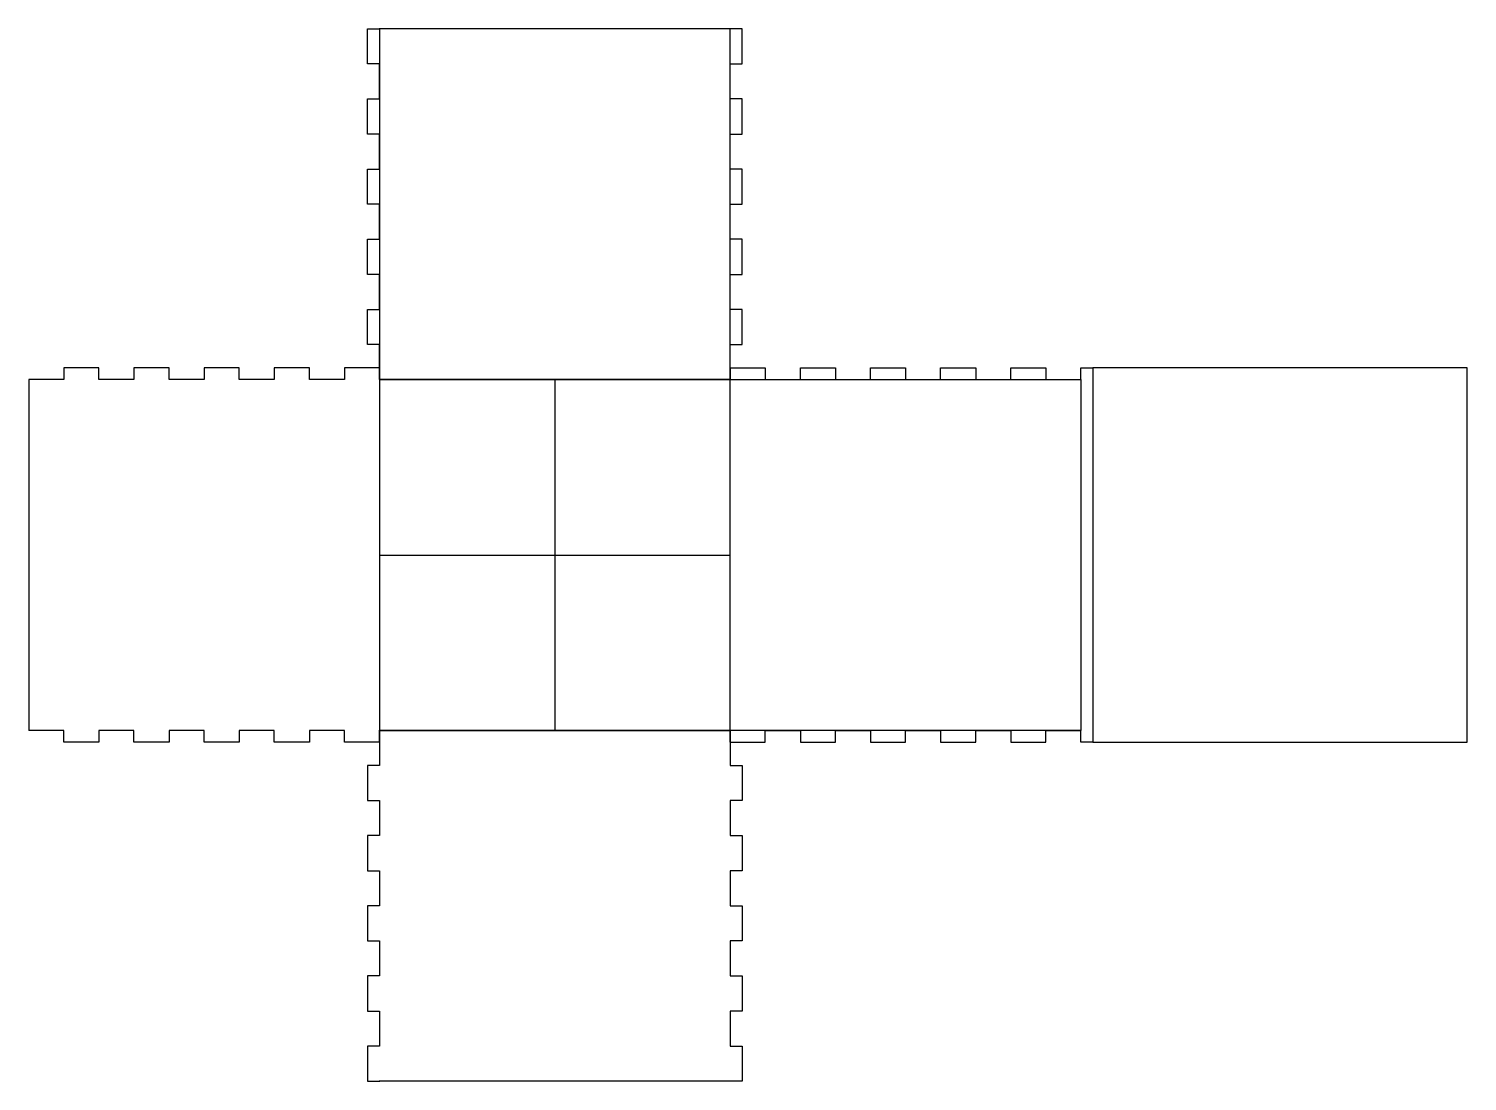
# Model space of a CAD drawing. Header units: centimetres. Extents: x -13 to 40.3, y -13 to 26.
import ezdxf

# ---------------------------------------------------------------- set-up
doc = ezdxf.new("R2010")
doc.units = ezdxf.units.CM
doc.header["$MEASUREMENT"] = 0
doc.layers.add('box pattern_Sketch1', color=7, linetype='Continuous')
doc.layers.add('press fit box v4_Sketch1', color=7, linetype='Continuous')

# ---------------------------------------------------------------- blocks, each defined once
blk = doc.blocks.new('boxpattern')
at = {"layer": 'box pattern_Sketch1'}
for p, q in [((-0.44, 24.7), (-0.44, 26)), ((-0.44, 26), (0, 26)), ((0, 26), (0, 13)), ((13, 26), (0, 26)), ((13, 13), (13, 26)), ((13.44, 26), (13, 26)), ((13.44, 24.7), (13.44, 26)), ((0, 24.7), (-0.44, 24.7)), ((0, 23.4), (0, 24.7)), ((13, 24.7), (13.44, 24.7)), ((13, 23.4), (13, 24.7)), ((-0.44, 22.1), (-0.44, 23.4)), ((-0.44, 23.4), (0, 23.4)), ((13.44, 23.4), (13, 23.4)), ((13.44, 22.1), (13.44, 23.4)), ((0, 22.1), (-0.44, 22.1)), ((0, 20.8), (0, 22.1)), ((13, 20.8), (13, 22.1)), ((13, 22.1), (13.44, 22.1)), ((-0.44, 19.5), (-0.44, 20.8)), ((-0.44, 20.8), (0, 20.8)), ((13.44, 20.8), (13, 20.8)), ((13.44, 19.5), (13.44, 20.8)), ((0, 19.5), (-0.44, 19.5)), ((0, 18.2), (0, 19.5)), ((13, 18.2), (13, 19.5)), ((13, 19.5), (13.44, 19.5)), ((-0.44, 16.9), (-0.44, 18.2)), ((-0.44, 18.2), (0, 18.2)), ((13.44, 18.2), (13, 18.2)), ((13.44, 16.9), (13.44, 18.2)), ((0, 16.9), (-0.44, 16.9)), ((0, 15.6), (0, 16.9)), ((13, 15.6), (13, 16.9)), ((13, 16.9), (13.44, 16.9)), ((-0.44, 14.3), (-0.44, 15.6)), ((-0.44, 15.6), (0, 15.6)), ((13.44, 15.6), (13, 15.6)), ((13.44, 14.3), (13.44, 15.6)), ((0, 14.3), (-0.44, 14.3)), ((0, 13), (0, 14.3)), ((13, 13), (13, 14.3)), ((13, 14.3), (13.44, 14.3)), ((-10.4, 13.44), (-11.7, 13.44)), ((-11.7, 13.44), (-11.7, 13)), ((-10.4, 13), (-10.4, 13.44)), ((-7.8, 13.44), (-9.1, 13.44)), ((-9.1, 13.44), (-9.1, 13)), ((-7.8, 13), (-7.8, 13.44)), ((-5.2, 13.44), (-6.5, 13.44)), ((-6.5, 13.44), (-6.5, 13)), ((-5.2, 13), (-5.2, 13.44)), ((-2.6, 13.44), (-3.9, 13.44)), ((-3.9, 13.44), (-3.9, 13)), ((-2.6, 13), (-2.6, 13.44)), ((0, 13.44), (-1.3, 13.44)), ((-1.3, 13.44), (-1.3, 13)), ((0, 13.44), (0, 13)), ((0, 13), (0, 13.44)), ((13, 13), (13, 13.44)), ((13, 13.44), (13, 13)), ((13, 13.44), (14.3, 13.44)), ((14.3, 13.44), (14.3, 13)), ((15.6, 13.44), (16.9, 13.44)), ((15.6, 13), (15.6, 13.44)), ((16.9, 13.44), (16.9, 13)), ((18.2, 13.44), (19.5, 13.44)), ((18.2, 13), (18.2, 13.44)), ((19.5, 13.44), (19.5, 13)), ((20.8, 13.44), (22.1, 13.44)), ((20.8, 13), (20.8, 13.44)), ((22.1, 13.44), (22.1, 13)), ((23.4, 13), (23.4, 13.44)), ((23.4, 13.44), (24.7, 13.44)), ((24.7, 13.44), (24.7, 13)), ((26, 13.44), (26.44, 13.44)), ((26, 13), (26, 13.44)), ((40.32, 13.44), (26.44, 13.44)), ((26.44, 13.44), (26.44, -0.44)), ((40.32, -0.44), (40.32, 13.44)), ((-11.7, 13), (-13, 13)), ((-13, 13), (-13, 0)), ((-9.1, 13), (-10.4, 13)), ((-6.5, 13), (-7.8, 13)), ((-3.9, 13), (-5.2, 13)), ((-1.3, 13), (-2.6, 13)), ((13, 13), (0, 13)), ((0, 13), (0, 0)), ((0, 13), (13, 13)), ((6.5, 13), (6.5, 0)), ((13, 0), (13, 13)), ((13, 0), (13, 13)), ((13, 13), (26, 13)), ((14.3, 13), (15.6, 13)), ((16.9, 13), (18.2, 13)), ((19.5, 13), (20.8, 13)), ((22.1, 13), (23.4, 13)), ((24.7, 13), (26, 13)), ((26, 13), (26, 0)), ((0, 6.5), (13, 6.5)), ((-11.7, 0), (-13, 0)), ((-11.7, -0.44), (-11.7, 0)), ((-10.4, 0), (-10.4, -0.44)), ((-9.1, 0), (-10.4, 0)), ((-9.1, -0.44), (-9.1, 0)), ((-7.8, 0), (-7.8, -0.44)), ((-6.5, 0), (-7.8, 0)), ((-6.5, -0.44), (-6.5, 0)), ((-3.9, 0), (-5.2, 0)), ((-5.2, 0), (-5.2, -0.44)), ((-3.9, -0.44), (-3.9, 0)), ((-2.6, 0), (-2.6, -0.44)), ((-1.3, 0), (-2.6, 0)), ((-1.3, -0.44), (-1.3, 0)), ((0, 0), (13, 0)), ((0, 0), (0, -1.3)), ((0, 0), (13, 0)), ((13, 0), (0, 0)), ((0, -0.44), (0, 0)), ((0, 0), (0, -0.44)), ((26, 0), (13, 0)), ((13, 0), (13, -1.3)), ((13, -0.44), (13, 0)), ((13, 0), (13, -0.44)), ((14.3, -0.44), (14.3, 0)), ((14.3, 0), (15.6, 0)), ((15.6, 0), (15.6, -0.44)), ((16.9, -0.44), (16.9, 0)), ((16.9, 0), (18.2, 0)), ((18.2, 0), (18.2, -0.44)), ((19.5, -0.44), (19.5, 0)), ((19.5, 0), (20.8, 0)), ((20.8, 0), (20.8, -0.44)), ((22.1, 0), (23.4, 0)), ((22.1, -0.44), (22.1, 0)), ((23.4, 0), (23.4, -0.44)), ((24.7, 0), (26, 0)), ((24.7, -0.44), (24.7, 0)), ((26, -0.44), (26, 0)), ((-10.4, -0.44), (-11.7, -0.44)), ((-7.8, -0.44), (-9.1, -0.44)), ((-5.2, -0.44), (-6.5, -0.44)), ((-2.6, -0.44), (-3.9, -0.44)), ((0, -0.44), (-1.3, -0.44)), ((13, -0.44), (14.3, -0.44)), ((15.6, -0.44), (16.9, -0.44)), ((18.2, -0.44), (19.5, -0.44)), ((20.8, -0.44), (22.1, -0.44)), ((23.4, -0.44), (24.7, -0.44)), ((26.44, -0.44), (26, -0.44)), ((26.44, -0.44), (40.32, -0.44)), ((0, -1.3), (-0.44, -1.3)), ((-0.44, -1.3), (-0.44, -2.6)), ((13, -1.3), (13.44, -1.3)), ((13.44, -1.3), (13.44, -2.6)), ((-0.44, -2.6), (0, -2.6)), ((0, -2.6), (0, -3.9)), ((13, -2.6), (13, -3.9)), ((13.44, -2.6), (13, -2.6)), ((0, -3.9), (-0.44, -3.9)), ((-0.44, -3.9), (-0.44, -5.2)), ((13, -3.9), (13.44, -3.9)), ((13.44, -3.9), (13.44, -5.2)), ((-0.44, -5.2), (0, -5.2)), ((0, -5.2), (0, -6.5)), ((13, -5.2), (13, -6.5)), ((13.44, -5.2), (13, -5.2)), ((-0.44, -6.5), (-0.44, -7.8)), ((0, -6.5), (-0.44, -6.5)), ((13, -6.5), (13.44, -6.5)), ((13.44, -6.5), (13.44, -7.8)), ((-0.44, -7.8), (0, -7.8)), ((0, -7.8), (0, -9.1)), ((13.44, -7.8), (13, -7.8)), ((13, -7.8), (13, -9.1)), ((-0.44, -9.1), (-0.44, -10.4)), ((0, -9.1), (-0.44, -9.1)), ((13, -9.1), (13.44, -9.1)), ((13.44, -9.1), (13.44, -10.4)), ((-0.44, -10.4), (0, -10.4)), ((0, -10.4), (0, -11.7)), ((13.44, -10.4), (13, -10.4)), ((13, -10.4), (13, -11.7)), ((-0.44, -11.7), (-0.44, -13)), ((0, -11.7), (-0.44, -11.7)), ((13, -11.7), (13.44, -11.7)), ((13.44, -11.7), (13.44, -13)), ((-0.44, -13), (0, -13)), ((13, -13), (0, -13)), ((13.44, -13), (13, -13))]:
    blk.add_line(p, q, dxfattribs=at)
for p in [(0, 26), (0, 0), (0, -13)]:
    blk.add_point(p, dxfattribs=at)

msp = doc.modelspace()

# ---------------------------------------------------------------- linework, layer by layer
at = {"layer": 'press fit box v4_Sketch1'}
msp.add_point((0, 0), dxfattribs=at)

# ---------------------------------------------------------------- block references
msp.add_blockref('boxpattern', (0, 0))

doc.saveas('drawing.dxf')
